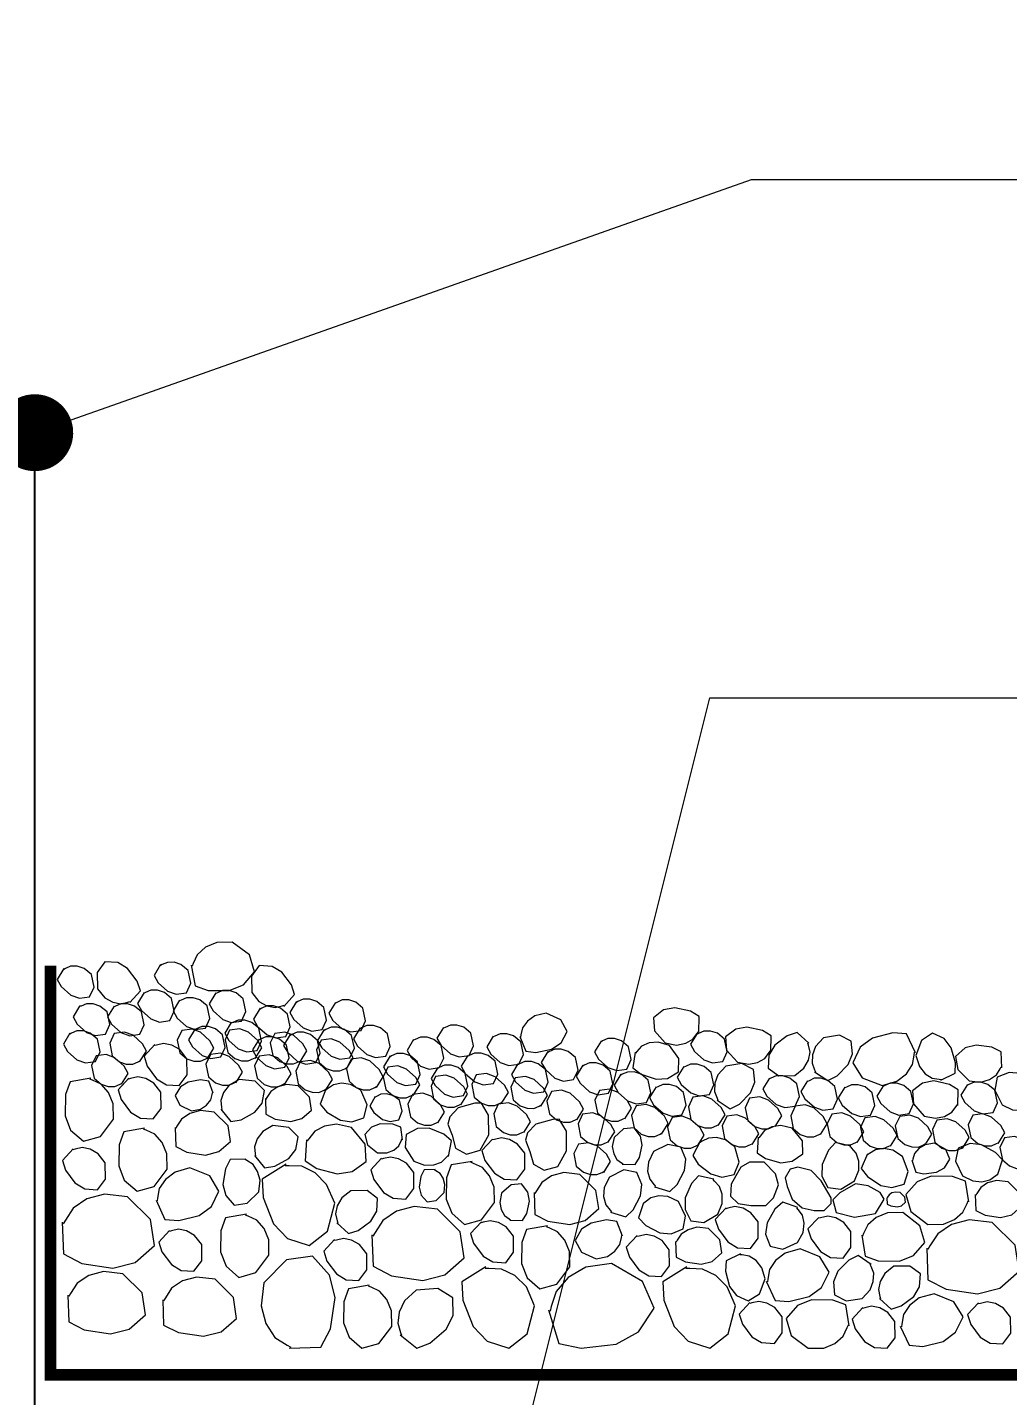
# Model space of a CAD drawing. Header units: inches. Extents: x -389 to 299, y -6 to 55.
# Drawn here: x 7.78 to 17.34, y 41.16 to 54.51 of the extents above; entities that cross this region are included whole.
import ezdxf
from ezdxf import colors
from ezdxf.entities.mleader import LeaderData, LeaderLine
from ezdxf.math import Vec2, Vec3

# ---------------------------------------------------------------- set-up
doc = ezdxf.new("R2010")
doc.units = ezdxf.units.IN
doc.header["$MEASUREMENT"] = 0
doc.linetypes.add('Dash', pattern=[0.25, 0.125, -0.125])
doc.layers.add('Metal', color=17, linetype='Continuous', true_color=0x803345)
for name, color, linetype, lineweight in [('Others', 190, 'Continuous', 0), ('RAM POLY FELT 3.5 FILTER FABRIC.', 4, 'Dash', 0), ('Text', 20, 'Continuous', 0)]:
    doc.layers.add(name, color=color, linetype=linetype, lineweight=lineweight)
doc.styles.get("Standard").update_dxf_attribs({"font": ''})
doc.styles.get('Standard').set_extended_font_data('Arial Narrow')

# ---------------------------------------------------------------- blocks, each defined once
blk = doc.blocks.new('_Dot')
at = {"color": 0, "linetype": 'ByBlock', "lineweight": -2}
blk.add_line((-0.5, 0), (-1, 0), dxfattribs=at)
at = {"color": 0, "linetype": 'ByBlock', "const_width": 0.5}
blk.add_lwpolyline([(-0.25, 0, 1), (0.25, 0, 1)], format="xyb", close=True, dxfattribs=at)

msp = doc.modelspace()

# ---------------------------------------------------------------- linework, layer by layer
at = {"layer": 'Metal', "linetype": 'Continuous'}
msp.add_lwpolyline([(16.341, 32.21), (7.85, 32.21), (7.85, 50.554, 1), (7.032, 50.554), (7.032, 32.244), (-7.82, 32.244), (-11.291, 29.701, 1), (-10.568, 28.977), (-8.15, 30.555)], format="xyb", dxfattribs=at)
at = {"layer": 'Others', "linetype": 'Continuous'}
for points in [[(9.377, 45.362), (9.414, 45.159), (9.541, 45.114), (9.746, 45.113), (9.885, 45.169), (9.993, 45.296), (9.944, 45.46), (9.776, 45.585), (9.625, 45.582), (9.515, 45.535), (9.435, 45.463), (9.396, 45.378), (9.386, 45.352)], [(8.777, 44.996), (8.881, 45.11), (8.849, 45.206), (8.756, 45.329), (8.66, 45.386), (8.535, 45.392), (8.459, 45.288), (8.462, 45.131), (8.533, 45.043), (8.611, 44.999), (8.69, 44.984), (8.758, 45), (8.778, 45.005)], [(9.078, 45.366), (9.014, 45.26), (9.053, 45.19), (9.145, 45.107), (9.23, 45.078), (9.329, 45.092), (9.372, 45.185), (9.346, 45.308), (9.276, 45.366), (9.209, 45.389), (9.144, 45.388), (9.093, 45.366), (9.078, 45.358)], [(8.134, 45.327), (8.07, 45.222), (8.109, 45.151), (8.201, 45.069), (8.286, 45.039), (8.385, 45.053), (8.428, 45.146), (8.402, 45.27), (8.332, 45.328), (8.265, 45.35), (8.2, 45.35), (8.149, 45.327), (8.134, 45.32)], [(10.28, 44.959), (10.385, 45.074), (10.353, 45.169), (10.26, 45.293), (10.164, 45.349), (10.039, 45.356), (9.963, 45.252), (9.966, 45.094), (10.037, 45.006), (10.115, 44.963), (10.194, 44.947), (10.262, 44.963), (10.282, 44.969)], [(8.916, 45.094), (8.852, 44.988), (8.891, 44.918), (8.983, 44.836), (9.067, 44.806), (9.167, 44.82), (9.21, 44.913), (9.184, 45.036), (9.114, 45.095), (9.047, 45.117), (8.982, 45.117), (8.931, 45.094), (8.916, 45.086)], [(9.616, 45.09), (9.551, 44.985), (9.591, 44.914), (9.683, 44.832), (9.767, 44.802), (9.866, 44.816), (9.91, 44.909), (9.884, 45.033), (9.814, 45.091), (9.746, 45.113), (9.682, 45.113), (9.631, 45.09), (9.616, 45.083)], [(8.288, 44.962), (8.224, 44.856), (8.263, 44.786), (8.355, 44.703), (8.44, 44.674), (8.539, 44.688), (8.582, 44.781), (8.556, 44.904), (8.486, 44.962), (8.419, 44.985), (8.354, 44.984), (8.303, 44.962), (8.288, 44.962)], [(8.624, 44.961), (8.56, 44.856), (8.599, 44.785), (8.691, 44.703), (8.776, 44.673), (8.875, 44.687), (8.918, 44.78), (8.892, 44.904), (8.823, 44.962), (8.755, 44.984), (8.69, 44.984), (8.639, 44.961), (8.624, 44.954)], [(9.263, 45.02), (9.199, 44.915), (9.238, 44.844), (9.33, 44.762), (9.414, 44.732), (9.514, 44.746), (9.557, 44.839), (9.531, 44.963), (9.461, 45.021), (9.394, 45.043), (9.329, 45.043), (9.278, 45.02), (9.263, 45.013)], [(10.402, 45.006), (10.338, 44.9), (10.377, 44.83), (10.469, 44.748), (10.554, 44.718), (10.653, 44.732), (10.696, 44.825), (10.67, 44.948), (10.601, 45.007), (10.533, 45.029), (10.468, 45.029), (10.417, 45.006), (10.402, 44.998)], [(10.782, 44.998), (10.718, 44.893), (10.757, 44.822), (10.849, 44.74), (10.934, 44.71), (11.033, 44.724), (11.076, 44.818), (11.05, 44.941), (10.981, 44.999), (10.913, 45.021), (10.848, 45.021), (10.797, 44.998), (10.782, 44.991)], [(10.049, 44.94), (9.984, 44.834), (10.024, 44.764), (10.116, 44.681), (10.2, 44.652), (10.299, 44.666), (10.342, 44.759), (10.316, 44.882), (10.247, 44.941), (10.179, 44.963), (10.115, 44.963), (10.064, 44.94), (10.049, 44.932)], [(12.581, 44.665), (12.639, 44.522), (12.739, 44.509), (12.891, 44.541), (12.983, 44.603), (13.043, 44.713), (12.981, 44.826), (12.838, 44.891), (12.728, 44.865), (12.655, 44.814), (12.607, 44.749), (12.592, 44.68), (12.589, 44.66)], [(14.326, 44.704), (14.331, 44.859), (14.245, 44.911), (14.094, 44.944), (13.984, 44.924), (13.885, 44.848), (13.895, 44.719), (14, 44.602), (14.111, 44.581), (14.199, 44.599), (14.269, 44.639), (14.31, 44.695), (14.322, 44.713)], [(8.193, 44.696), (8.129, 44.591), (8.168, 44.52), (8.26, 44.438), (8.344, 44.408), (8.444, 44.422), (8.487, 44.516), (8.461, 44.639), (8.391, 44.697), (8.324, 44.719), (8.259, 44.719), (8.208, 44.696), (8.193, 44.689)], [(8.873, 44.418), (8.939, 44.523), (8.9, 44.593), (8.809, 44.677), (8.724, 44.707), (8.625, 44.694), (8.581, 44.601), (8.606, 44.478), (8.675, 44.419), (8.742, 44.396), (8.807, 44.395), (8.858, 44.418), (8.873, 44.425)], [(9.533, 44.447), (9.598, 44.552), (9.559, 44.623), (9.468, 44.706), (9.384, 44.736), (9.285, 44.723), (9.24, 44.63), (9.265, 44.507), (9.334, 44.448), (9.402, 44.425), (9.466, 44.425), (9.518, 44.447), (9.533, 44.454)], [(9.414, 44.74), (9.35, 44.634), (9.39, 44.564), (9.482, 44.481), (9.566, 44.452), (9.665, 44.466), (9.708, 44.559), (9.682, 44.682), (9.613, 44.74), (9.545, 44.763), (9.48, 44.762), (9.429, 44.74), (9.414, 44.732)], [(9.767, 44.802), (9.703, 44.697), (9.742, 44.626), (9.835, 44.544), (9.919, 44.514), (10.018, 44.528), (10.061, 44.621), (10.035, 44.745), (9.966, 44.803), (9.898, 44.825), (9.833, 44.825), (9.782, 44.802), (9.767, 44.795)], [(9.999, 44.449), (10.064, 44.554), (10.025, 44.625), (9.934, 44.708), (9.85, 44.739), (9.751, 44.726), (9.707, 44.633), (9.732, 44.509), (9.801, 44.45), (9.868, 44.428), (9.933, 44.427), (9.984, 44.45), (9.999, 44.457)], [(10.439, 44.419), (10.504, 44.524), (10.466, 44.595), (10.374, 44.678), (10.29, 44.708), (10.191, 44.695), (10.147, 44.602), (10.172, 44.479), (10.241, 44.42), (10.308, 44.397), (10.373, 44.397), (10.424, 44.419), (10.439, 44.426)], [(10.342, 44.684), (10.277, 44.578), (10.317, 44.508), (10.409, 44.425), (10.493, 44.396), (10.592, 44.41), (10.635, 44.503), (10.609, 44.626), (10.54, 44.685), (10.472, 44.707), (10.408, 44.707), (10.357, 44.684), (10.342, 44.676)], [(10.674, 44.732), (10.609, 44.626), (10.649, 44.556), (10.741, 44.473), (10.825, 44.444), (10.924, 44.458), (10.968, 44.551), (10.941, 44.674), (10.872, 44.733), (10.804, 44.755), (10.74, 44.755), (10.689, 44.732), (10.674, 44.724)], [(11.023, 44.748), (10.959, 44.642), (10.998, 44.572), (11.09, 44.489), (11.174, 44.46), (11.274, 44.474), (11.317, 44.567), (11.291, 44.69), (11.221, 44.749), (11.154, 44.771), (11.089, 44.771), (11.038, 44.748), (11.023, 44.74)], [(11.838, 44.754), (11.773, 44.649), (11.813, 44.578), (11.905, 44.496), (11.989, 44.466), (12.088, 44.48), (12.131, 44.574), (12.105, 44.697), (12.036, 44.755), (11.968, 44.777), (11.904, 44.777), (11.853, 44.754), (11.838, 44.747)], [(14.31, 44.695), (14.246, 44.59), (14.285, 44.519), (14.377, 44.437), (14.462, 44.407), (14.561, 44.421), (14.604, 44.514), (14.578, 44.638), (14.509, 44.696), (14.441, 44.718), (14.376, 44.718), (14.325, 44.695), (14.31, 44.688)], [(15.029, 44.518), (15.034, 44.672), (14.948, 44.724), (14.797, 44.757), (14.687, 44.737), (14.588, 44.661), (14.598, 44.533), (14.703, 44.415), (14.814, 44.394), (14.901, 44.412), (14.971, 44.452), (15.013, 44.508), (15.025, 44.526)], [(9.021, 44.586), (8.916, 44.473), (8.946, 44.376), (9.038, 44.252), (9.134, 44.195), (9.259, 44.187), (9.335, 44.29), (9.334, 44.448), (9.264, 44.537), (9.187, 44.581), (9.107, 44.597), (9.039, 44.582), (9.019, 44.576)], [(10.038, 44.639), (9.973, 44.534), (10.013, 44.463), (10.105, 44.381), (10.189, 44.351), (10.288, 44.365), (10.332, 44.458), (10.305, 44.582), (10.236, 44.64), (10.168, 44.662), (10.104, 44.662), (10.053, 44.639), (10.038, 44.632)], [(10.891, 44.351), (10.956, 44.456), (10.917, 44.527), (10.826, 44.61), (10.742, 44.641), (10.643, 44.628), (10.599, 44.535), (10.624, 44.411), (10.693, 44.352), (10.76, 44.33), (10.825, 44.329), (10.876, 44.351), (10.891, 44.359)], [(11.545, 44.636), (11.481, 44.53), (11.52, 44.46), (11.612, 44.377), (11.696, 44.348), (11.796, 44.362), (11.839, 44.455), (11.813, 44.578), (11.743, 44.637), (11.676, 44.659), (11.611, 44.659), (11.56, 44.636), (11.545, 44.628)], [(12.322, 44.669), (12.258, 44.564), (12.297, 44.493), (12.389, 44.411), (12.473, 44.381), (12.573, 44.395), (12.616, 44.489), (12.59, 44.612), (12.52, 44.67), (12.453, 44.692), (12.388, 44.692), (12.337, 44.669), (12.322, 44.662)], [(13.374, 44.621), (13.31, 44.516), (13.349, 44.445), (13.441, 44.363), (13.526, 44.333), (13.625, 44.347), (13.668, 44.441), (13.642, 44.564), (13.573, 44.622), (13.505, 44.645), (13.44, 44.644), (13.389, 44.622), (13.374, 44.614)], [(13.705, 44.511), (13.684, 44.358), (13.764, 44.296), (13.91, 44.248), (14.022, 44.256), (14.129, 44.321), (14.132, 44.45), (14.041, 44.578), (13.932, 44.61), (13.843, 44.602), (13.769, 44.57), (13.722, 44.518), (13.709, 44.502)], [(15.4, 44.599), (15.286, 44.703), (15.19, 44.672), (15.067, 44.579), (15.01, 44.482), (15.003, 44.357), (15.107, 44.282), (15.265, 44.284), (15.353, 44.356), (15.397, 44.433), (15.412, 44.513), (15.396, 44.581), (15.39, 44.601)], [(15.457, 44.321), (15.585, 44.235), (15.675, 44.281), (15.783, 44.391), (15.825, 44.495), (15.813, 44.619), (15.698, 44.678), (15.543, 44.652), (15.466, 44.569), (15.435, 44.486), (15.432, 44.405), (15.457, 44.34), (15.466, 44.321)], [(16.441, 44.505), (16.354, 44.691), (16.219, 44.702), (16.02, 44.65), (15.901, 44.56), (15.829, 44.409), (15.919, 44.263), (16.114, 44.186), (16.259, 44.229), (16.353, 44.302), (16.412, 44.392), (16.427, 44.484), (16.431, 44.512)], [(16.688, 44.239), (16.826, 44.307), (16.832, 44.408), (16.79, 44.556), (16.721, 44.644), (16.607, 44.696), (16.499, 44.627), (16.444, 44.479), (16.478, 44.371), (16.534, 44.302), (16.603, 44.259), (16.672, 44.249), (16.693, 44.247)], [(17.283, 44.36), (17.276, 44.514), (17.186, 44.56), (17.033, 44.581), (16.925, 44.553), (16.831, 44.469), (16.852, 44.342), (16.965, 44.233), (17.077, 44.221), (17.163, 44.245), (17.23, 44.29), (17.267, 44.349), (17.277, 44.368)], [(8.697, 44.199), (8.762, 44.304), (8.723, 44.375), (8.632, 44.458), (8.548, 44.488), (8.449, 44.475), (8.404, 44.382), (8.429, 44.259), (8.498, 44.2), (8.566, 44.177), (8.63, 44.177), (8.682, 44.199), (8.697, 44.207)], [(9.811, 44.212), (9.877, 44.316), (9.838, 44.387), (9.747, 44.47), (9.663, 44.501), (9.563, 44.488), (9.519, 44.395), (9.544, 44.272), (9.613, 44.213), (9.681, 44.19), (9.745, 44.189), (9.796, 44.212), (9.812, 44.219)], [(10.286, 44.197), (10.351, 44.302), (10.312, 44.373), (10.221, 44.456), (10.137, 44.486), (10.038, 44.473), (9.994, 44.38), (10.018, 44.257), (10.087, 44.198), (10.155, 44.175), (10.22, 44.175), (10.271, 44.197), (10.286, 44.205)], [(11.183, 44.168), (11.248, 44.273), (11.21, 44.344), (11.118, 44.427), (11.034, 44.457), (10.935, 44.444), (10.891, 44.351), (10.916, 44.228), (10.985, 44.169), (11.052, 44.146), (11.117, 44.146), (11.168, 44.168), (11.183, 44.176)], [(11.315, 44.475), (11.251, 44.37), (11.29, 44.299), (11.382, 44.217), (11.467, 44.187), (11.566, 44.201), (11.609, 44.295), (11.583, 44.418), (11.514, 44.476), (11.446, 44.498), (11.381, 44.498), (11.33, 44.475), (11.315, 44.468)], [(12.073, 44.48), (12.009, 44.375), (12.048, 44.304), (12.141, 44.222), (12.225, 44.192), (12.324, 44.206), (12.367, 44.299), (12.341, 44.423), (12.272, 44.481), (12.204, 44.503), (12.139, 44.503), (12.088, 44.48), (12.073, 44.473)], [(12.856, 44.518), (12.791, 44.412), (12.831, 44.342), (12.923, 44.259), (13.007, 44.23), (13.106, 44.244), (13.15, 44.337), (13.124, 44.46), (13.054, 44.519), (12.986, 44.541), (12.922, 44.541), (12.871, 44.518), (12.856, 44.51)], [(10.687, 44.143), (10.753, 44.247), (10.714, 44.318), (10.623, 44.401), (10.539, 44.432), (10.439, 44.419), (10.395, 44.326), (10.42, 44.203), (10.489, 44.144), (10.557, 44.121), (10.621, 44.12), (10.672, 44.143), (10.688, 44.15)], [(11.541, 44.089), (11.606, 44.194), (11.567, 44.265), (11.476, 44.348), (11.392, 44.379), (11.293, 44.366), (11.248, 44.273), (11.273, 44.149), (11.342, 44.091), (11.41, 44.068), (11.474, 44.067), (11.526, 44.09), (11.541, 44.097)], [(11.781, 44.362), (11.716, 44.256), (11.756, 44.186), (11.848, 44.103), (11.932, 44.074), (12.031, 44.088), (12.075, 44.181), (12.048, 44.304), (11.979, 44.362), (11.911, 44.385), (11.847, 44.384), (11.796, 44.362), (11.781, 44.354)], [(12.563, 44.399), (12.499, 44.294), (12.538, 44.223), (12.63, 44.141), (12.715, 44.111), (12.814, 44.125), (12.857, 44.219), (12.831, 44.342), (12.761, 44.4), (12.694, 44.422), (12.629, 44.422), (12.578, 44.399), (12.563, 44.392)], [(13.195, 44.385), (13.13, 44.279), (13.17, 44.209), (13.262, 44.126), (13.346, 44.097), (13.445, 44.111), (13.489, 44.204), (13.462, 44.327), (13.393, 44.386), (13.325, 44.408), (13.261, 44.408), (13.21, 44.385), (13.195, 44.377)], [(13.565, 44.296), (13.501, 44.19), (13.541, 44.12), (13.633, 44.037), (13.717, 44.008), (13.816, 44.021), (13.859, 44.115), (13.833, 44.238), (13.764, 44.296), (13.696, 44.319), (13.632, 44.318), (13.581, 44.296), (13.566, 44.288)], [(14.181, 44.373), (14.117, 44.267), (14.156, 44.197), (14.248, 44.114), (14.332, 44.085), (14.431, 44.099), (14.475, 44.192), (14.449, 44.315), (14.379, 44.374), (14.311, 44.396), (14.247, 44.396), (14.196, 44.373), (14.181, 44.365)], [(14.505, 44.044), (14.633, 43.958), (14.723, 44.004), (14.831, 44.114), (14.872, 44.218), (14.86, 44.343), (14.746, 44.402), (14.591, 44.376), (14.514, 44.292), (14.483, 44.209), (14.48, 44.128), (14.505, 44.063), (14.514, 44.044)], [(17.627, 44.014), (17.672, 44.162), (17.602, 44.235), (17.464, 44.305), (17.353, 44.315), (17.238, 44.267), (17.215, 44.14), (17.285, 43.999), (17.387, 43.951), (17.476, 43.945), (17.554, 43.966), (17.609, 44.009), (17.625, 44.023)], [(8.397, 44.258), (8.194, 44.224), (8.149, 44.098), (8.145, 43.892), (8.2, 43.753), (8.326, 43.643), (8.49, 43.691), (8.617, 43.858), (8.615, 44.009), (8.569, 44.119), (8.498, 44.2), (8.414, 44.239), (8.388, 44.25)], [(8.767, 44.259), (8.662, 44.146), (8.692, 44.05), (8.784, 43.926), (8.88, 43.869), (9.005, 43.861), (9.082, 43.964), (9.081, 44.122), (9.01, 44.21), (8.933, 44.255), (8.854, 44.271), (8.785, 44.256), (8.765, 44.25)], [(9.59, 44.112), (9.548, 44.228), (9.468, 44.242), (9.347, 44.221), (9.271, 44.174), (9.219, 44.088), (9.265, 43.996), (9.378, 43.939), (9.467, 43.957), (9.526, 43.996), (9.567, 44.046), (9.581, 44.1), (9.584, 44.117)], [(9.665, 43.955), (9.763, 43.836), (9.863, 43.853), (9.998, 43.928), (10.067, 44.016), (10.091, 44.139), (9.999, 44.228), (9.843, 44.247), (9.745, 44.189), (9.691, 44.118), (9.665, 44.042), (9.671, 43.972), (9.674, 43.952)], [(10.099, 44.061), (10.105, 43.906), (10.194, 43.86), (10.347, 43.837), (10.455, 43.864), (10.549, 43.947), (10.53, 44.074), (10.418, 44.185), (10.306, 44.198), (10.22, 44.175), (10.152, 44.13), (10.115, 44.071), (10.104, 44.053)], [(10.688, 44.15), (10.634, 44.005), (10.699, 43.928), (10.831, 43.849), (10.942, 43.832), (11.06, 43.873), (11.091, 43.998), (11.03, 44.143), (10.931, 44.198), (10.843, 44.209), (10.763, 44.194), (10.706, 44.154), (10.689, 44.141)], [(12.007, 43.998), (12.072, 44.103), (12.034, 44.173), (11.942, 44.257), (11.858, 44.287), (11.759, 44.274), (11.715, 44.181), (11.74, 44.058), (11.809, 43.999), (11.876, 43.976), (11.941, 43.975), (11.992, 43.998), (12.007, 44.005)], [(12.404, 44.014), (12.47, 44.119), (12.431, 44.19), (12.34, 44.273), (12.256, 44.304), (12.156, 44.291), (12.112, 44.198), (12.137, 44.074), (12.206, 44.015), (12.274, 43.992), (12.338, 43.992), (12.389, 44.014), (12.404, 44.022)], [(12.785, 43.987), (12.85, 44.091), (12.811, 44.162), (12.72, 44.245), (12.636, 44.276), (12.536, 44.263), (12.492, 44.17), (12.517, 44.047), (12.586, 43.988), (12.654, 43.965), (12.718, 43.964), (12.77, 43.987), (12.785, 43.994)], [(13.911, 44.175), (13.847, 44.07), (13.886, 43.999), (13.979, 43.917), (14.063, 43.887), (14.162, 43.901), (14.205, 43.995), (14.179, 44.118), (14.11, 44.176), (14.042, 44.198), (13.977, 44.198), (13.926, 44.175), (13.911, 44.168)], [(15.016, 44.259), (14.952, 44.154), (14.991, 44.083), (15.083, 44.001), (15.167, 43.971), (15.267, 43.985), (15.31, 44.079), (15.284, 44.202), (15.214, 44.26), (15.147, 44.282), (15.082, 44.282), (15.031, 44.259), (15.016, 44.252)], [(15.386, 44.234), (15.322, 44.129), (15.362, 44.058), (15.454, 43.976), (15.538, 43.946), (15.637, 43.96), (15.68, 44.054), (15.654, 44.177), (15.585, 44.235), (15.517, 44.257), (15.453, 44.257), (15.402, 44.234), (15.387, 44.227)], [(15.751, 44.172), (15.687, 44.067), (15.726, 43.996), (15.818, 43.914), (15.903, 43.884), (16.002, 43.898), (16.045, 43.991), (16.019, 44.115), (15.949, 44.173), (15.882, 44.195), (15.817, 44.195), (15.766, 44.172), (15.751, 44.165)], [(16.127, 44.187), (16.063, 44.082), (16.103, 44.011), (16.195, 43.929), (16.279, 43.899), (16.378, 43.913), (16.421, 44.007), (16.395, 44.13), (16.326, 44.188), (16.258, 44.21), (16.193, 44.21), (16.142, 44.187), (16.127, 44.18)], [(16.852, 43.992), (16.857, 44.146), (16.771, 44.198), (16.62, 44.231), (16.51, 44.211), (16.411, 44.135), (16.421, 44.007), (16.526, 43.889), (16.637, 43.868), (16.725, 43.886), (16.795, 43.926), (16.836, 43.982), (16.848, 44)], [(16.947, 44.198), (16.883, 44.092), (16.922, 44.022), (17.014, 43.939), (17.098, 43.91), (17.198, 43.924), (17.241, 44.017), (17.215, 44.14), (17.145, 44.198), (17.077, 44.221), (17.013, 44.22), (16.962, 44.198), (16.947, 44.19)], [(11.169, 44.08), (11.118, 43.984), (11.156, 43.924), (11.241, 43.857), (11.316, 43.836), (11.402, 43.853), (11.435, 43.937), (11.406, 44.043), (11.342, 44.091), (11.282, 44.106), (11.225, 44.103), (11.182, 44.08), (11.169, 44.073)], [(11.782, 43.823), (11.848, 43.928), (11.809, 43.999), (11.718, 44.082), (11.634, 44.112), (11.534, 44.099), (11.49, 44.006), (11.515, 43.883), (11.584, 43.824), (11.651, 43.801), (11.716, 43.801), (11.767, 43.823), (11.782, 43.83)], [(13.138, 43.852), (13.203, 43.956), (13.164, 44.027), (13.073, 44.111), (12.989, 44.141), (12.89, 44.128), (12.845, 44.035), (12.87, 43.912), (12.939, 43.853), (13.007, 43.83), (13.071, 43.829), (13.123, 43.852), (13.138, 43.859)], [(13.606, 43.861), (13.671, 43.966), (13.632, 44.036), (13.541, 44.12), (13.457, 44.15), (13.357, 44.137), (13.313, 44.044), (13.338, 43.921), (13.407, 43.862), (13.475, 43.839), (13.539, 43.838), (13.59, 43.861), (13.606, 43.868)], [(14.517, 43.797), (14.583, 43.901), (14.544, 43.972), (14.453, 44.055), (14.368, 44.086), (14.269, 44.073), (14.225, 43.98), (14.25, 43.857), (14.319, 43.798), (14.386, 43.775), (14.451, 43.774), (14.502, 43.797), (14.517, 43.804)], [(15.072, 43.786), (15.137, 43.891), (15.098, 43.962), (15.007, 44.045), (14.923, 44.076), (14.823, 44.062), (14.779, 43.97), (14.804, 43.846), (14.873, 43.787), (14.941, 43.764), (15.005, 43.764), (15.057, 43.786), (15.072, 43.794)], [(9.218, 43.777), (9.225, 43.592), (9.332, 43.536), (9.516, 43.509), (9.646, 43.542), (9.759, 43.641), (9.736, 43.794), (9.601, 43.926), (9.466, 43.942), (9.363, 43.914), (9.282, 43.86), (9.237, 43.79), (9.225, 43.768)], [(12.619, 43.728), (12.684, 43.833), (12.646, 43.904), (12.554, 43.987), (12.47, 44.018), (12.371, 44.004), (12.327, 43.911), (12.352, 43.788), (12.421, 43.729), (12.488, 43.706), (12.553, 43.706), (12.604, 43.728), (12.619, 43.736)], [(13.441, 43.63), (13.507, 43.735), (13.468, 43.806), (13.377, 43.889), (13.293, 43.92), (13.193, 43.907), (13.149, 43.814), (13.174, 43.69), (13.243, 43.631), (13.311, 43.609), (13.375, 43.608), (13.426, 43.63), (13.442, 43.638)], [(13.964, 43.713), (14.029, 43.818), (13.991, 43.889), (13.899, 43.972), (13.815, 44.002), (13.716, 43.989), (13.672, 43.896), (13.697, 43.773), (13.766, 43.714), (13.833, 43.691), (13.898, 43.691), (13.949, 43.713), (13.964, 43.721)], [(15.515, 43.709), (15.58, 43.814), (15.541, 43.885), (15.45, 43.968), (15.366, 43.998), (15.267, 43.985), (15.223, 43.892), (15.247, 43.769), (15.316, 43.71), (15.384, 43.687), (15.449, 43.687), (15.5, 43.709), (15.515, 43.716)], [(15.872, 43.63), (15.937, 43.735), (15.899, 43.806), (15.807, 43.889), (15.723, 43.92), (15.624, 43.907), (15.58, 43.814), (15.605, 43.69), (15.674, 43.631), (15.741, 43.608), (15.806, 43.608), (15.857, 43.63), (15.872, 43.638)], [(17.247, 43.62), (17.312, 43.725), (17.274, 43.796), (17.182, 43.879), (17.098, 43.91), (16.999, 43.897), (16.955, 43.804), (16.98, 43.68), (17.049, 43.621), (17.116, 43.598), (17.181, 43.598), (17.232, 43.62), (17.247, 43.628)], [(9.994, 43.503), (10.092, 43.384), (10.192, 43.401), (10.327, 43.476), (10.396, 43.564), (10.42, 43.687), (10.328, 43.776), (10.172, 43.796), (10.074, 43.737), (10.02, 43.667), (9.994, 43.59), (10, 43.52), (10.003, 43.5)], [(10.501, 43.657), (10.487, 43.451), (10.6, 43.378), (10.799, 43.327), (10.947, 43.348), (11.082, 43.445), (11.074, 43.616), (10.941, 43.778), (10.793, 43.811), (10.676, 43.792), (10.581, 43.741), (10.523, 43.668), (10.507, 43.646)], [(11.437, 43.658), (11.419, 43.78), (11.343, 43.809), (11.22, 43.813), (11.136, 43.782), (11.069, 43.708), (11.095, 43.609), (11.194, 43.531), (11.285, 43.53), (11.351, 43.556), (11.401, 43.598), (11.425, 43.648), (11.432, 43.663)], [(13.581, 43.42), (13.705, 43.416), (13.747, 43.485), (13.773, 43.606), (13.758, 43.694), (13.697, 43.773), (13.594, 43.765), (13.5, 43.681), (13.483, 43.592), (13.497, 43.522), (13.529, 43.466), (13.574, 43.433), (13.588, 43.424)], [(14.315, 43.598), (14.38, 43.702), (14.341, 43.773), (14.25, 43.857), (14.166, 43.887), (14.067, 43.874), (14.023, 43.781), (14.048, 43.658), (14.116, 43.599), (14.184, 43.576), (14.249, 43.575), (14.3, 43.598), (14.315, 43.605)], [(14.847, 43.611), (14.912, 43.716), (14.873, 43.787), (14.782, 43.87), (14.698, 43.901), (14.599, 43.888), (14.554, 43.795), (14.579, 43.671), (14.648, 43.612), (14.716, 43.589), (14.78, 43.589), (14.832, 43.611), (14.847, 43.619)], [(14.907, 43.684), (14.895, 43.53), (14.979, 43.474), (15.128, 43.434), (15.239, 43.449), (15.342, 43.521), (15.337, 43.649), (15.238, 43.772), (15.128, 43.797), (15.04, 43.784), (14.968, 43.747), (14.924, 43.692), (14.911, 43.676)], [(16.197, 43.594), (16.262, 43.699), (16.223, 43.77), (16.132, 43.853), (16.048, 43.884), (15.948, 43.871), (15.904, 43.778), (15.929, 43.654), (15.998, 43.595), (16.066, 43.572), (16.13, 43.572), (16.182, 43.594), (16.197, 43.602)], [(16.535, 43.61), (16.6, 43.714), (16.562, 43.785), (16.47, 43.868), (16.386, 43.899), (16.287, 43.886), (16.243, 43.793), (16.268, 43.67), (16.337, 43.611), (16.404, 43.588), (16.469, 43.587), (16.52, 43.61), (16.535, 43.617)], [(16.898, 43.574), (16.963, 43.679), (16.924, 43.75), (16.833, 43.833), (16.749, 43.863), (16.649, 43.85), (16.605, 43.757), (16.63, 43.634), (16.699, 43.575), (16.767, 43.552), (16.831, 43.552), (16.883, 43.574), (16.898, 43.582)], [(8.921, 43.77), (8.718, 43.736), (8.672, 43.609), (8.669, 43.403), (8.723, 43.265), (8.849, 43.155), (9.014, 43.203), (9.14, 43.37), (9.138, 43.521), (9.092, 43.631), (9.021, 43.712), (8.937, 43.751), (8.911, 43.762)], [(11.885, 43.495), (11.916, 43.646), (11.839, 43.712), (11.696, 43.77), (11.584, 43.769), (11.474, 43.71), (11.463, 43.582), (11.546, 43.448), (11.652, 43.409), (11.741, 43.412), (11.817, 43.44), (11.867, 43.488), (11.882, 43.503)], [(12.315, 43.665), (12.21, 43.552), (12.241, 43.456), (12.333, 43.332), (12.428, 43.274), (12.553, 43.266), (12.63, 43.37), (12.629, 43.527), (12.558, 43.616), (12.481, 43.661), (12.402, 43.676), (12.334, 43.661), (12.313, 43.656)], [(14.34, 43.642), (14.268, 43.505), (14.322, 43.42), (14.443, 43.324), (14.55, 43.294), (14.673, 43.318), (14.72, 43.438), (14.679, 43.59), (14.588, 43.657), (14.501, 43.68), (14.421, 43.675), (14.359, 43.643), (14.341, 43.632)], [(17.556, 43.401), (17.621, 43.506), (17.582, 43.577), (17.491, 43.66), (17.407, 43.69), (17.308, 43.677), (17.264, 43.584), (17.289, 43.461), (17.357, 43.402), (17.425, 43.379), (17.49, 43.379), (17.541, 43.401), (17.556, 43.409)], [(8.224, 43.57), (8.119, 43.457), (8.15, 43.361), (8.242, 43.237), (8.337, 43.179), (8.462, 43.171), (8.539, 43.275), (8.538, 43.432), (8.468, 43.521), (8.39, 43.565), (8.311, 43.581), (8.243, 43.566), (8.222, 43.561)], [(13.4, 43.34), (13.465, 43.445), (13.426, 43.516), (13.335, 43.599), (13.251, 43.629), (13.152, 43.616), (13.107, 43.523), (13.132, 43.4), (13.201, 43.341), (13.269, 43.318), (13.333, 43.318), (13.385, 43.34), (13.4, 43.348)], [(13.896, 43.199), (14.043, 43.153), (14.117, 43.223), (14.189, 43.359), (14.199, 43.47), (14.152, 43.586), (14.026, 43.611), (13.884, 43.542), (13.835, 43.44), (13.828, 43.351), (13.848, 43.272), (13.891, 43.218), (13.905, 43.202)], [(15.81, 43.596), (15.659, 43.631), (15.591, 43.556), (15.53, 43.415), (15.528, 43.303), (15.584, 43.191), (15.711, 43.176), (15.847, 43.256), (15.889, 43.361), (15.889, 43.45), (15.863, 43.527), (15.816, 43.578), (15.801, 43.593)], [(15.973, 43.521), (15.911, 43.379), (15.972, 43.299), (16.101, 43.213), (16.21, 43.191), (16.331, 43.225), (16.368, 43.348), (16.314, 43.496), (16.218, 43.556), (16.13, 43.572), (16.05, 43.56), (15.991, 43.523), (15.974, 43.511)], [(16.406, 43.459), (16.444, 43.341), (16.523, 43.325), (16.645, 43.341), (16.723, 43.385), (16.777, 43.469), (16.735, 43.563), (16.625, 43.624), (16.535, 43.61), (16.474, 43.573), (16.432, 43.524), (16.416, 43.47), (16.412, 43.454)], [(17.241, 43.314), (17.289, 43.461), (17.22, 43.535), (17.085, 43.609), (16.973, 43.621), (16.857, 43.575), (16.831, 43.449), (16.898, 43.307), (17, 43.256), (17.089, 43.248), (17.167, 43.267), (17.223, 43.31), (17.239, 43.323)], [(9.034, 43.068), (9.12, 42.881), (9.254, 42.87), (9.454, 42.92), (9.573, 43.008), (9.647, 43.158), (9.558, 43.305), (9.364, 43.384), (9.219, 43.343), (9.125, 43.27), (9.065, 43.181), (9.048, 43.089), (9.045, 43.061)], [(9.91, 43.469), (9.756, 43.464), (9.709, 43.374), (9.686, 43.221), (9.713, 43.113), (9.796, 43.019), (9.923, 43.038), (10.034, 43.15), (10.047, 43.263), (10.024, 43.349), (9.979, 43.416), (9.92, 43.454), (9.902, 43.464)], [(10.301, 43.419), (10.068, 43.273), (10.077, 43.094), (10.178, 42.839), (10.315, 42.696), (10.526, 42.625), (10.705, 42.767), (10.776, 43.038), (10.696, 43.223), (10.584, 43.335), (10.455, 43.399), (10.331, 43.404), (10.294, 43.404)], [(11.233, 43.478), (11.128, 43.365), (11.158, 43.269), (11.25, 43.145), (11.346, 43.087), (11.471, 43.079), (11.547, 43.183), (11.546, 43.34), (11.476, 43.429), (11.399, 43.473), (11.319, 43.489), (11.251, 43.474), (11.231, 43.469)], [(12.115, 43.446), (11.912, 43.412), (11.866, 43.285), (11.863, 43.079), (11.917, 42.941), (12.043, 42.831), (12.208, 42.878), (12.335, 43.046), (12.332, 43.197), (12.287, 43.306), (12.216, 43.387), (12.131, 43.427), (12.105, 43.438)], [(11.755, 43.367), (11.647, 43.364), (11.615, 43.301), (11.599, 43.194), (11.618, 43.118), (11.676, 43.052), (11.765, 43.066), (11.842, 43.144), (11.851, 43.223), (11.835, 43.283), (11.804, 43.33), (11.762, 43.356), (11.75, 43.364)], [(12.721, 43.145), (12.729, 42.929), (12.854, 42.864), (13.068, 42.833), (13.22, 42.87), (13.351, 42.986), (13.324, 43.164), (13.168, 43.319), (13.01, 43.338), (12.889, 43.305), (12.795, 43.242), (12.743, 43.16), (12.728, 43.134)], [(13.466, 42.951), (13.614, 42.905), (13.687, 42.975), (13.759, 43.111), (13.77, 43.222), (13.723, 43.338), (13.596, 43.363), (13.455, 43.294), (13.405, 43.192), (13.399, 43.103), (13.419, 43.024), (13.462, 42.97), (13.475, 42.954)], [(14.475, 43.272), (14.325, 43.306), (14.257, 43.232), (14.195, 43.09), (14.193, 42.979), (14.249, 42.866), (14.377, 42.852), (14.513, 42.932), (14.554, 43.037), (14.554, 43.126), (14.528, 43.203), (14.481, 43.254), (14.466, 43.269)], [(16.962, 43.052), (16.928, 43.255), (16.801, 43.301), (16.595, 43.304), (16.457, 43.249), (16.347, 43.124), (16.394, 42.959), (16.562, 42.832), (16.713, 42.834), (16.822, 42.88), (16.903, 42.951), (16.943, 43.035), (16.954, 43.061)], [(17.023, 43.123), (17.029, 42.968), (17.119, 42.922), (17.271, 42.899), (17.38, 42.926), (17.474, 43.009), (17.455, 43.136), (17.343, 43.247), (17.23, 43.26), (17.144, 43.237), (17.077, 43.192), (17.039, 43.133), (17.029, 43.115)], [(8.118, 42.853), (8.129, 42.545), (8.308, 42.452), (8.613, 42.407), (8.83, 42.461), (9.018, 42.626), (8.98, 42.881), (8.756, 43.102), (8.531, 43.128), (8.359, 43.081), (8.224, 42.992), (8.149, 42.874), (8.128, 42.838)], [(10.796, 42.848), (10.909, 42.743), (11.005, 42.773), (11.129, 42.865), (11.186, 42.961), (11.194, 43.086), (11.091, 43.162), (10.933, 43.161), (10.844, 43.091), (10.8, 43.014), (10.784, 42.934), (10.799, 42.866), (10.805, 42.846)], [(12.483, 42.874), (12.607, 42.87), (12.649, 42.939), (12.675, 43.06), (12.66, 43.148), (12.599, 43.227), (12.496, 43.219), (12.402, 43.136), (12.385, 43.047), (12.399, 42.977), (12.431, 42.92), (12.476, 42.887), (12.49, 42.878)], [(13.786, 43.044), (13.74, 42.896), (13.809, 42.823), (13.946, 42.751), (14.057, 42.741), (14.173, 42.788), (14.197, 42.914), (14.128, 43.055), (14.026, 43.105), (13.937, 43.112), (13.859, 43.092), (13.804, 43.049), (13.788, 43.035)], [(16.162, 43.093), (16.165, 43.031), (16.201, 43.013), (16.262, 43.004), (16.305, 43.014), (16.343, 43.048), (16.335, 43.098), (16.29, 43.143), (16.245, 43.148), (16.211, 43.139), (16.184, 43.121), (16.169, 43.097), (16.165, 43.09)], [(11.138, 42.732), (11.15, 42.424), (11.329, 42.331), (11.634, 42.286), (11.851, 42.34), (12.039, 42.505), (12, 42.76), (11.777, 42.981), (11.551, 43.007), (11.379, 42.96), (11.245, 42.871), (11.17, 42.753), (11.149, 42.717)], [(14.593, 42.994), (14.488, 42.881), (14.518, 42.785), (14.61, 42.661), (14.706, 42.604), (14.831, 42.596), (14.907, 42.699), (14.906, 42.857), (14.836, 42.946), (14.759, 42.99), (14.679, 43.006), (14.611, 42.991), (14.591, 42.985)], [(15.292, 42.997), (15.146, 43.048), (15.07, 42.982), (14.994, 42.848), (14.979, 42.737), (15.022, 42.619), (15.147, 42.591), (15.291, 42.655), (15.345, 42.755), (15.354, 42.843), (15.337, 42.922), (15.296, 42.979), (15.283, 42.995)], [(9.914, 42.931), (9.711, 42.897), (9.665, 42.77), (9.662, 42.564), (9.717, 42.426), (9.842, 42.316), (10.007, 42.363), (10.134, 42.531), (10.132, 42.682), (10.086, 42.791), (10.015, 42.873), (9.931, 42.912), (9.905, 42.923)], [(12.206, 42.857), (12.101, 42.744), (12.131, 42.648), (12.223, 42.524), (12.319, 42.466), (12.444, 42.458), (12.52, 42.562), (12.519, 42.719), (12.449, 42.808), (12.372, 42.852), (12.292, 42.868), (12.224, 42.853), (12.204, 42.848)], [(13.584, 42.719), (13.527, 42.862), (13.427, 42.876), (13.276, 42.846), (13.183, 42.785), (13.122, 42.675), (13.183, 42.562), (13.325, 42.495), (13.436, 42.52), (13.509, 42.571), (13.557, 42.636), (13.573, 42.704), (13.577, 42.724)], [(15.497, 42.901), (15.392, 42.788), (15.422, 42.692), (15.514, 42.568), (15.61, 42.511), (15.735, 42.503), (15.811, 42.606), (15.811, 42.764), (15.74, 42.852), (15.663, 42.897), (15.584, 42.913), (15.515, 42.898), (15.495, 42.892)], [(15.916, 42.727), (15.951, 42.524), (16.077, 42.478), (16.283, 42.475), (16.422, 42.529), (16.531, 42.655), (16.484, 42.82), (16.317, 42.947), (16.166, 42.945), (16.056, 42.899), (15.975, 42.828), (15.935, 42.743), (15.925, 42.718)], [(16.55, 42.602), (16.562, 42.293), (16.741, 42.2), (17.046, 42.155), (17.263, 42.209), (17.451, 42.375), (17.413, 42.629), (17.189, 42.85), (16.964, 42.877), (16.792, 42.83), (16.657, 42.741), (16.582, 42.623), (16.561, 42.586)], [(9.165, 42.773), (9.06, 42.66), (9.091, 42.564), (9.183, 42.44), (9.278, 42.383), (9.403, 42.375), (9.48, 42.478), (9.479, 42.636), (9.408, 42.725), (9.331, 42.769), (9.252, 42.785), (9.184, 42.77), (9.163, 42.764)], [(12.85, 42.817), (12.647, 42.783), (12.601, 42.657), (12.598, 42.451), (12.652, 42.312), (12.778, 42.203), (12.943, 42.25), (13.069, 42.417), (13.067, 42.568), (13.021, 42.678), (12.95, 42.759), (12.866, 42.799), (12.84, 42.809)], [(13.725, 42.723), (13.62, 42.61), (13.651, 42.513), (13.743, 42.389), (13.838, 42.332), (13.963, 42.324), (14.04, 42.427), (14.039, 42.585), (13.969, 42.674), (13.891, 42.718), (13.812, 42.734), (13.744, 42.719), (13.723, 42.713)], [(14.101, 42.667), (14.107, 42.513), (14.197, 42.467), (14.349, 42.444), (14.458, 42.471), (14.552, 42.554), (14.532, 42.681), (14.42, 42.792), (14.308, 42.805), (14.222, 42.781), (14.155, 42.737), (14.117, 42.678), (14.107, 42.659)], [(10.774, 42.684), (10.669, 42.571), (10.7, 42.475), (10.792, 42.351), (10.887, 42.293), (11.012, 42.285), (11.089, 42.389), (11.088, 42.546), (11.018, 42.635), (10.94, 42.679), (10.861, 42.695), (10.793, 42.68), (10.773, 42.675)], [(14.985, 42.278), (15.071, 42.091), (15.205, 42.079), (15.405, 42.13), (15.524, 42.218), (15.598, 42.368), (15.509, 42.515), (15.315, 42.594), (15.17, 42.553), (15.076, 42.48), (15.016, 42.391), (14.999, 42.299), (14.996, 42.271)], [(10.332, 41.624), (10.641, 41.635), (10.733, 41.814), (10.779, 42.119), (10.725, 42.336), (10.559, 42.524), (10.305, 42.486), (10.083, 42.262), (10.057, 42.037), (10.104, 41.865), (10.193, 41.73), (10.311, 41.655), (10.348, 41.634)], [(12.861, 42), (12.962, 41.672), (13.181, 41.624), (13.521, 41.663), (13.739, 41.783), (13.893, 42.015), (13.778, 42.277), (13.474, 42.45), (13.225, 42.414), (13.054, 42.314), (12.935, 42.179), (12.888, 42.031), (12.877, 41.986)], [(14.733, 42.544), (14.594, 42.477), (14.587, 42.377), (14.627, 42.228), (14.695, 42.139), (14.809, 42.086), (14.918, 42.154), (14.974, 42.301), (14.941, 42.41), (14.886, 42.479), (14.818, 42.523), (14.749, 42.534), (14.728, 42.536)], [(16.009, 42.442), (15.882, 42.529), (15.791, 42.485), (15.682, 42.375), (15.64, 42.272), (15.651, 42.147), (15.764, 42.087), (15.92, 42.111), (15.997, 42.194), (16.029, 42.277), (16.033, 42.358), (16.008, 42.423), (16, 42.442)], [(8.173, 42.141), (8.183, 41.882), (8.333, 41.804), (8.59, 41.766), (8.772, 41.811), (8.93, 41.95), (8.898, 42.164), (8.709, 42.35), (8.52, 42.372), (8.376, 42.333), (8.263, 42.258), (8.2, 42.159), (8.182, 42.128)], [(9.098, 42.098), (9.107, 41.851), (9.251, 41.777), (9.495, 41.741), (9.669, 41.784), (9.819, 41.916), (9.788, 42.12), (9.609, 42.297), (9.429, 42.318), (9.291, 42.281), (9.184, 42.209), (9.124, 42.115), (9.107, 42.086)], [(12.25, 42.418), (12.017, 42.272), (12.025, 42.093), (12.126, 41.838), (12.264, 41.695), (12.475, 41.624), (12.654, 41.766), (12.725, 42.037), (12.645, 42.222), (12.532, 42.334), (12.404, 42.397), (12.28, 42.403), (12.242, 42.403)], [(14.209, 42.418), (13.976, 42.272), (13.985, 42.093), (14.086, 41.838), (14.224, 41.695), (14.434, 41.624), (14.613, 41.766), (14.684, 42.037), (14.604, 42.222), (14.492, 42.334), (14.363, 42.397), (14.239, 42.403), (14.202, 42.403)], [(16.091, 42.111), (16.204, 42.006), (16.3, 42.037), (16.424, 42.129), (16.481, 42.225), (16.489, 42.35), (16.386, 42.426), (16.228, 42.425), (16.14, 42.355), (16.095, 42.277), (16.079, 42.198), (16.094, 42.13), (16.1, 42.11)], [(11.113, 42.239), (10.91, 42.204), (10.864, 42.078), (10.861, 41.872), (10.916, 41.733), (11.041, 41.624), (11.206, 41.671), (11.333, 41.838), (11.331, 41.99), (11.285, 42.099), (11.214, 42.18), (11.13, 42.22), (11.104, 42.23)], [(11.415, 41.754), (11.578, 41.624), (11.705, 41.674), (11.862, 41.811), (11.931, 41.945), (11.929, 42.115), (11.782, 42.207), (11.57, 42.19), (11.457, 42.087), (11.405, 41.978), (11.391, 41.87), (11.418, 41.779), (11.428, 41.753)], [(14.826, 42.07), (14.721, 41.957), (14.752, 41.86), (14.844, 41.737), (14.939, 41.679), (15.064, 41.671), (15.141, 41.775), (15.14, 41.932), (15.07, 42.021), (14.992, 42.065), (14.913, 42.081), (14.845, 42.066), (14.825, 42.061)], [(15.794, 41.844), (15.76, 42.047), (15.633, 42.092), (15.427, 42.096), (15.289, 42.041), (15.179, 41.915), (15.227, 41.75), (15.394, 41.624), (15.545, 41.626), (15.654, 41.672), (15.736, 41.743), (15.775, 41.827), (15.786, 41.853)], [(16.292, 41.84), (16.378, 41.653), (16.512, 41.641), (16.712, 41.691), (16.831, 41.78), (16.905, 41.93), (16.816, 42.077), (16.622, 42.156), (16.477, 42.115), (16.383, 42.042), (16.323, 41.953), (16.306, 41.861), (16.303, 41.833)], [(17.055, 42.066), (16.949, 41.953), (16.98, 41.857), (17.072, 41.733), (17.168, 41.675), (17.293, 41.667), (17.369, 41.771), (17.368, 41.928), (17.298, 42.017), (17.22, 42.061), (17.141, 42.077), (17.073, 42.062), (17.053, 42.057)], [(15.927, 42.022), (15.822, 41.909), (15.852, 41.813), (15.944, 41.689), (16.04, 41.632), (16.165, 41.624), (16.241, 41.727), (16.24, 41.885), (16.17, 41.973), (16.093, 42.018), (16.013, 42.034), (15.945, 42.019), (15.925, 42.013)]]:
    msp.add_lwpolyline(points, dxfattribs=at)
for points in [[(11.92, 43.702), (11.955, 43.576), (12.06, 43.517), (12.195, 43.555), (12.279, 43.706), (12.276, 43.898), (12.206, 44.015), (12.143, 44.014), (11.981, 43.968), (11.897, 43.882), (11.879, 43.811)], [(12.678, 43.545), (12.714, 43.419), (12.819, 43.36), (12.953, 43.398), (13.037, 43.549), (13.035, 43.741), (12.965, 43.858), (12.902, 43.857), (12.739, 43.811), (12.655, 43.725), (12.637, 43.654)], [(14.71, 43.036), (14.836, 43.017), (14.982, 43.016), (15.057, 43.092), (15.105, 43.217), (15.075, 43.327), (14.963, 43.439), (14.823, 43.439), (14.736, 43.389), (14.688, 43.305), (14.642, 43.224), (14.635, 43.109)], [(15.521, 43.258), (15.423, 43.357), (15.294, 43.392), (15.217, 43.371), (15.168, 43.286), (15.19, 43.203), (15.239, 43.079), (15.335, 42.994), (15.451, 42.968), (15.55, 42.968), (15.617, 43.035), (15.617, 43.09)], [(15.856, 43.228), (15.703, 43.139), (15.635, 43.071), (15.667, 42.95), (15.844, 42.902), (16.052, 42.938), (16.134, 43.077), (16.095, 43.144), (15.98, 43.21)]]:
    msp.add_lwpolyline(points, close=True, dxfattribs=at)
at = {"layer": 'RAM POLY FELT 3.5 FILTER FABRIC.', "ltscale": 0.2, "const_width": 0.115}
msp.add_lwpolyline([(8.004, 45.357), (8.004, 41.366), (63.121, 41.366)], dxfattribs=at)

# ---------------------------------------------------------------- leaders
at = {"layer": 'Text'}
ml = msp.add_multileader_mtext('Standard', dxfattribs=at)
ml.set_content('.050" ALUMINUM SCREEN INSULATION STOP WITH DRAINAGE SLOTS.', color=256)
ml.set_leader_properties(color=256, lineweight=0)
ml.set_arrow_properties(name='DOT')
ml.build(insert=Vec2(0, 0))
ml.multileader.update_dxf_attribs({"text_left_attachment_type": 2, "text_right_attachment_type": 2, "dogleg_length": 0.36, "arrow_head_size": 0.75, "scale": 12})
ctx = ml.context
ctx.base_point, ctx.scale, ctx.char_height, ctx.arrow_head_size, ctx.landing_gap_size, ctx.plane_origin = Vec3(20.883, 53.023), 12, 1.08, 0.75, 0.54, Vec3(7.85, 50.554)
ctx.left_attachment, ctx.right_attachment = 2, 2
notes = []
notes.append((ctx, [(0, (1, 1, 0), (14.84, 53.023), (1, 0), 6.042, [(0, [(7.85, 50.554)], 0, [])])]))
ctx.mtext.insert, ctx.mtext.width, ctx.mtext.flow_direction = Vec3(21.423, 54.491), 23.1337, 5
ml = msp.add_multileader_mtext('Standard', dxfattribs=at)
ml.set_content('RAM 306 FLASHING SHEET SET IN RT-250 OR METAL BASE FLASHING', color=256)
ml.set_leader_properties(color=256, lineweight=0)
ml.set_arrow_properties(name='DOT')
ml.build(insert=Vec2(0, 0))
ml.multileader.update_dxf_attribs({"text_left_attachment_type": 2, "text_right_attachment_type": 2, "dogleg_length": 0.36, "arrow_head_size": 0.75, "scale": 12})
ctx = ml.context
ctx.base_point, ctx.scale, ctx.char_height, ctx.arrow_head_size, ctx.landing_gap_size, ctx.plane_origin = Vec3(21.121, 47.969), 12, 1.08, 0.75, 0.54, Vec3(10.659, 32.884)
ctx.left_attachment, ctx.right_attachment = 2, 2
notes.append((ctx, [(0, (1, 1, 0), (14.436, 47.969), (1, 0), 6.684, [(0, [(10.659, 32.884)], 0, [])])]))
ctx.mtext.insert, ctx.mtext.width, ctx.mtext.flow_direction = Vec3(21.661, 49.438), 21.7044, 5
for ctx, leaders in notes:
    for number, flags, end, landing, length, lines in leaders:
        leader = LeaderData()
        leader.index, (leader.has_last_leader_line, leader.has_dogleg_vector, leader.attachment_direction) = number, flags
        leader.last_leader_point, leader.dogleg_vector, leader.dogleg_length = Vec3(end), Vec3(landing), length
        for number, points, colour, breaks in lines:
            line = LeaderLine()
            line.index, line.vertices, line.color, line.breaks = number, Vec3.list(points), colors.encode_raw_color(colour), breaks
            leader.lines.append(line)
        ctx.leaders.append(leader)

doc.saveas('drawing.dxf')
